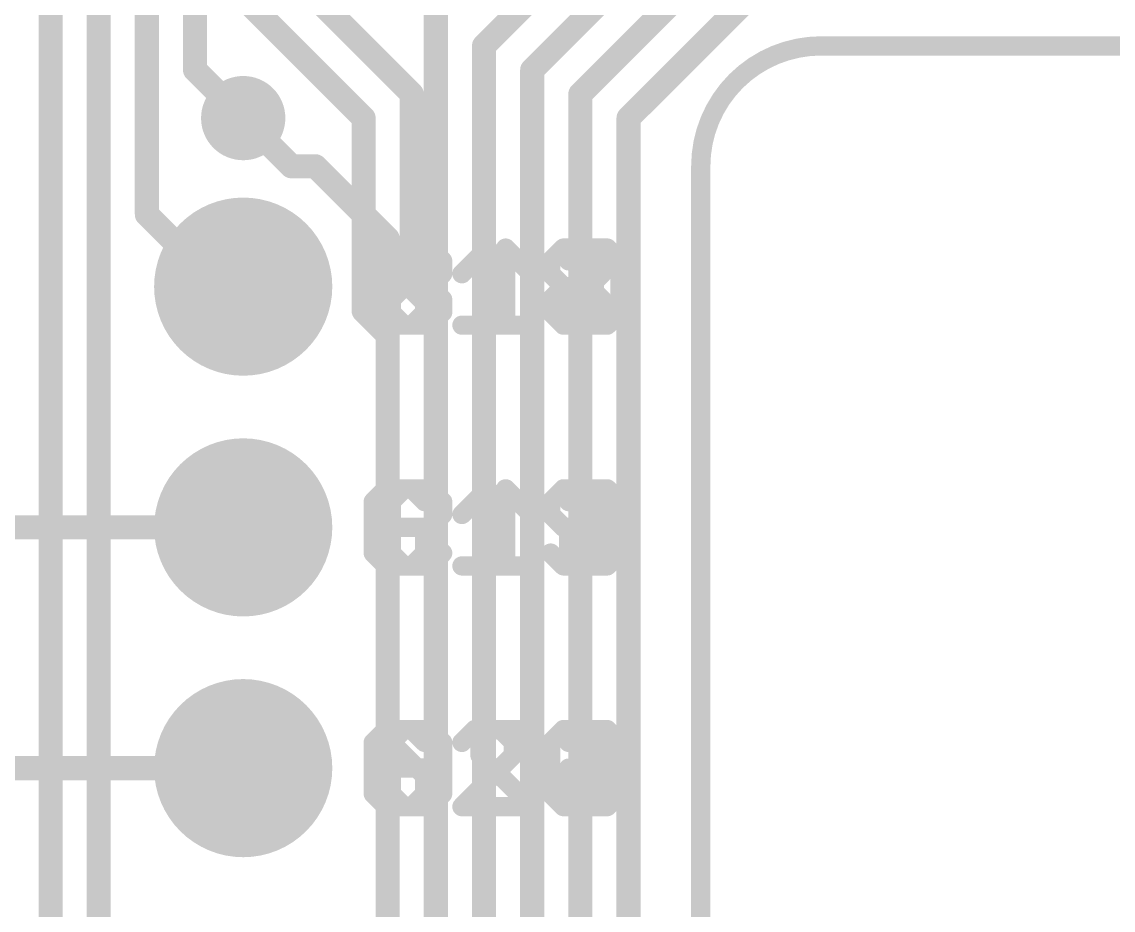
# Model space of a CAD drawing. Extents: x -1 to 106, y -18 to 72.
# Drawn here: x 42.12 to 53.63, y 35.59 to 44.96 of the extents above; entities that cross this region are included whole.
import ezdxf

# ---------------------------------------------------------------- set-up
doc = ezdxf.new("R2010")
doc.units = 0
for name, color, linetype in [('1', 12, 'CONTINUOUS'), ('16', 132, 'CONTINUOUS'), ('17', 110, 'CONTINUOUS'), ('18', 110, 'CONTINUOUS'), ('20', 53, 'CONTINUOUS'), ('21', 41, 'CONTINUOUS'), ('22', 40, 'CONTINUOUS')]:
    doc.layers.add(name, color=color, linetype=linetype)

# ---------------------------------------------------------------- blocks, each defined once
blk = doc.blocks.new('ROUNDP')
at = {"const_width": 0.5}
blk.add_lwpolyline([(0, -0.25, 1), (0, 0.25, 1), (0, -0.25)], format="xyb", dxfattribs=at)
blk = doc.blocks.new('ROUNDV')
at = {"const_width": 0.5}
blk.add_lwpolyline([(0, -0.25, 1), (0, 0.25, 1), (0, -0.25)], format="xyb", dxfattribs=at)

msp = doc.modelspace()

# ---------------------------------------------------------------- linework, layer by layer
at = {"layer": '1'}
for points, const_width in [([(46.482, 27.178), (46.482, 45.212)], 0.254), ([(81.28, 44.704), (50.546, 44.704)], 0.2032), ([(44.958, 43.434), (44.45, 43.942)], 0.254), ([(45.212, 43.434), (44.958, 43.434)], 0.254), ([(45.974, 42.672), (45.212, 43.434)], 0.254), ([(49.276, 43.434), (49.276, 1.27)], 0.2032), ([(45.974, 32.258), (45.974, 42.672)], 0.254), ([(44.45, 39.624), (39.37, 39.624)], 0.254), ([(44.45, 37.084), (41.656, 37.084)], 0.254)]:
    msp.add_lwpolyline(points, dxfattribs=dict(at, const_width=const_width))
for points, const_width in [([(50.546, 44.704, 0.4142), (49.276, 43.434)], 0.2032), ([(50.546, 44.7548, 1), (50.546, 44.6532)], 0.1016), ([(50.546, 44.6532, 1), (50.546, 44.7548)], 0.1016), ([(44.4949, 43.9869, 1), (44.4051, 43.8971)], 0.127), ([(44.958, 43.4975, 1), (44.958, 43.3705)], 0.127), ([(44.9131, 43.3891, 1), (45.0029, 43.4789)], 0.127), ([(45.2569, 43.4789, 1), (45.1671, 43.3891)], 0.127), ([(45.212, 43.3705, 1), (45.212, 43.4975)], 0.127), ([(49.3268, 43.434, 1), (49.2252, 43.434)], 0.1016), ([(49.2252, 43.434, 1), (49.3268, 43.434)], 0.1016), ([(46.0375, 42.672, 1), (45.9105, 42.672)], 0.127), ([(45.9291, 42.6271, 1), (46.0189, 42.7169)], 0.127), ([(44.45, 39.5605, 1), (44.45, 39.6875)], 0.127), ([(44.45, 37.0205, 1), (44.45, 37.1475)], 0.127)]:
    msp.add_lwpolyline(points, format="xyb", dxfattribs=dict(at, const_width=const_width))
at = {"layer": '16'}
for points, const_width in [([(46.99, 44.704), (51.562, 49.276)], 0.254), ([(42.926, 9.906), (42.926, 49.022)], 0.254), ([(43.434, 42.926), (43.434, 48.26)], 0.254), ([(42.418, 20.066), (42.418, 48.006)], 0.254), ([(43.942, 44.45), (43.942, 48.006)], 0.254), ([(47.498, 44.45), (49.276, 46.228)], 0.254), ([(49.53, 45.72), (48.006, 44.196)], 0.254), ([(46.228, 44.196), (44.958, 45.466)], 0.254), ([(45.72, 43.942), (44.45, 45.212)], 0.254), ([(48.514, 43.942), (49.784, 45.212)], 0.254), ([(46.99, 20.066), (46.99, 44.704)], 0.254), ([(50.546, 44.704), (81.28, 44.704)], 0.2032), ([(44.45, 43.942), (43.942, 44.45)], 0.254), ([(47.498, 17.526), (47.498, 44.45)], 0.254), ([(46.228, 42.164), (46.228, 44.196)], 0.254), ([(48.006, 14.986), (48.006, 44.196)], 0.254), ([(45.72, 41.91), (45.72, 43.942)], 0.254), ([(48.514, 9.398), (48.514, 43.942)], 0.254), ([(49.276, 1.27), (49.276, 43.434)], 0.2032), ([(44.196, 42.164), (43.434, 42.926)], 0.254), ([(44.45, 42.164), (44.196, 42.164)], 0.254), ([(46.482, 41.91), (46.228, 42.164)], 0.254), ([(45.974, 41.656), (45.72, 41.91)], 0.254), ([(46.482, 26.162), (46.482, 41.91)], 0.254), ([(45.974, 30.226), (45.974, 41.656)], 0.254)]:
    msp.add_lwpolyline(points, dxfattribs=dict(at, const_width=const_width))
for points, const_width in [([(47.0535, 44.704, 1), (46.9265, 44.704)], 0.127), ([(46.9451, 44.7489, 1), (47.0349, 44.6591)], 0.127), ([(50.546, 44.704, 0.4142), (49.276, 43.434)], 0.2032), ([(50.546, 44.7548, 1), (50.546, 44.6532)], 0.1016), ([(50.546, 44.6532, 1), (50.546, 44.7548)], 0.1016), ([(43.9869, 44.4949, 1), (43.8971, 44.4051)], 0.127), ([(47.5615, 44.45, 1), (47.4345, 44.45)], 0.127), ([(47.4531, 44.4949, 1), (47.5429, 44.4051)], 0.127), ([(43.8785, 44.45, 1), (44.0055, 44.45)], 0.127), ([(46.2915, 44.196, 1), (46.1645, 44.196)], 0.127), ([(48.0695, 44.196, 1), (47.9425, 44.196)], 0.127), ([(46.1831, 44.1511, 1), (46.2729, 44.2409)], 0.127), ([(47.9611, 44.2409, 1), (48.0509, 44.1511)], 0.127), ([(44.4051, 43.8971, 1), (44.4949, 43.9869)], 0.127), ([(45.7835, 43.942, 1), (45.6565, 43.942)], 0.127), ([(45.6751, 43.8971, 1), (45.7649, 43.9869)], 0.127), ([(48.5775, 43.942, 1), (48.4505, 43.942)], 0.127), ([(48.4691, 43.9869, 1), (48.5589, 43.8971)], 0.127), ([(49.3268, 43.434, 1), (49.2252, 43.434)], 0.1016), ([(49.2252, 43.434, 1), (49.3268, 43.434)], 0.1016), ([(43.4789, 42.9709, 1), (43.3891, 42.8811)], 0.127), ([(43.3705, 42.926, 1), (43.4975, 42.926)], 0.127), ([(44.196, 42.2275, 1), (44.196, 42.1005)], 0.127), ([(44.1511, 42.1191, 1), (44.2409, 42.2089)], 0.127), ([(44.45, 42.1005, 1), (44.45, 42.2275)], 0.127), ([(46.2729, 42.2089, 1), (46.1831, 42.1191)], 0.127), ([(46.1645, 42.164, 1), (46.2915, 42.164)], 0.127), ([(45.7649, 41.9549, 1), (45.6751, 41.8651)], 0.127), ([(46.5455, 41.91, 1), (46.4185, 41.91)], 0.127), ([(46.4371, 41.8651, 1), (46.5269, 41.9549)], 0.127), ([(45.6565, 41.91, 1), (45.7835, 41.91)], 0.127), ([(46.0375, 41.656, 1), (45.9105, 41.656)], 0.127), ([(45.9291, 41.6111, 1), (46.0189, 41.7009)], 0.127)]:
    msp.add_lwpolyline(points, format="xyb", dxfattribs=dict(at, const_width=const_width))
at = {"layer": '20'}
for points, const_width in [([(50.546, 44.704, 0.4142), (49.276, 43.434)], 0.2032), ([(50.546, 44.7548, 1), (50.546, 44.6532)], 0.1016), ([(50.546, 44.6532, 1), (50.546, 44.7548)], 0.1016), ([(49.3268, 43.434, 1), (49.2252, 43.434)], 0.1016), ([(49.2252, 43.434, 1), (49.3268, 43.434)], 0.1016)]:
    msp.add_lwpolyline(points, format="xyb", dxfattribs=dict(at, const_width=const_width))
at = {"layer": '20', "const_width": 0.2032}
for points in [[(81.1132, 44.704), (50.546, 44.704)], [(49.276, 1.27), (49.276, 43.434)]]:
    msp.add_lwpolyline(points, dxfattribs=at)
at = {"layer": '21', "const_width": 0.2032}
for points in [[(45.9572, 42.5711), (45.8216, 42.4355)], [(46.2283, 42.5711), (45.9572, 42.5711)], [(46.3639, 42.4355), (46.2283, 42.5711)], [(46.7571, 42.2999), (47.0283, 42.5711)], [(47.0283, 42.5711), (47.0283, 41.7576)], [(47.6926, 42.4355), (47.8282, 42.5711)], [(47.8282, 42.5711), (48.0994, 42.5711)], [(48.0994, 42.5711), (48.235, 42.4355)], [(45.8216, 42.4355), (45.8216, 41.8932)], [(47.6926, 42.2999), (47.6926, 42.4355)], [(48.235, 42.4355), (48.235, 42.2999)], [(47.8282, 42.1643), (47.6926, 42.2999)], [(48.235, 42.2999), (48.0994, 42.1643)], [(46.3639, 42.1643), (46.0928, 42.1643)], [(46.3639, 41.8932), (46.3639, 42.1643)], [(47.6926, 42.0288), (47.8282, 42.1643)], [(47.8282, 42.1643), (48.0994, 42.1643)], [(48.0994, 42.1643), (48.235, 42.0288)], [(47.6926, 41.8932), (47.6926, 42.0288)], [(48.235, 42.0288), (48.235, 41.8932)], [(45.8216, 41.8932), (45.9572, 41.7576)], [(46.2283, 41.7576), (46.3639, 41.8932)], [(47.8282, 41.7576), (47.6926, 41.8932)], [(48.235, 41.8932), (48.0994, 41.7576)], [(45.9572, 41.7576), (46.2283, 41.7576)], [(46.7571, 41.7576), (47.2994, 41.7576)], [(48.0994, 41.7576), (47.8282, 41.7576)], [(45.9572, 40.0311), (45.8216, 39.8955)], [(46.2283, 40.0311), (45.9572, 40.0311)], [(46.3639, 39.8955), (46.2283, 40.0311)], [(46.7571, 39.7599), (47.0283, 40.0311)], [(47.0283, 40.0311), (47.0283, 39.2176)], [(47.8282, 40.0311), (47.6926, 39.8955)], [(48.0994, 40.0311), (47.8282, 40.0311)], [(48.235, 39.8955), (48.0994, 40.0311)], [(45.8216, 39.8955), (45.8216, 39.3532)], [(47.6926, 39.8955), (47.6926, 39.7599)], [(48.235, 39.3532), (48.235, 39.8955)], [(47.6926, 39.7599), (47.8282, 39.6243)], [(46.3639, 39.6243), (46.0928, 39.6243)], [(46.3639, 39.3532), (46.3639, 39.6243)], [(47.8282, 39.6243), (48.235, 39.6243)], [(45.8216, 39.3532), (45.9572, 39.2176)], [(46.2283, 39.2176), (46.3639, 39.3532)], [(47.6926, 39.3532), (47.8282, 39.2176)], [(48.0994, 39.2176), (48.235, 39.3532)], [(45.9572, 39.2176), (46.2283, 39.2176)], [(46.7571, 39.2176), (47.2994, 39.2176)], [(47.8282, 39.2176), (48.0994, 39.2176)], [(45.9572, 37.4911), (45.8216, 37.3555)], [(46.2283, 37.4911), (45.9572, 37.4911)], [(46.3639, 37.3555), (46.2283, 37.4911)], [(46.8927, 37.4911), (46.7571, 37.3555)], [(47.1639, 37.4911), (46.8927, 37.4911)], [(47.2994, 37.3555), (47.1639, 37.4911)], [(47.6926, 37.3555), (47.8282, 37.4911)], [(47.8282, 37.4911), (48.0994, 37.4911)], [(48.0994, 37.4911), (48.235, 37.3555)], [(45.8216, 37.3555), (45.8216, 36.8132)], [(47.2994, 37.2199), (47.2994, 37.3555)], [(47.6926, 36.8132), (47.6926, 37.3555)], [(47.6926, 36.8132), (48.235, 37.3555)], [(48.235, 37.3555), (48.235, 36.8132)], [(46.7571, 36.6776), (47.2994, 37.2199)], [(46.3639, 37.0843), (46.0928, 37.0843)], [(46.3639, 36.8132), (46.3639, 37.0843)], [(45.8216, 36.8132), (45.9572, 36.6776)], [(46.2283, 36.6776), (46.3639, 36.8132)], [(47.8282, 36.6776), (47.6926, 36.8132)], [(48.235, 36.8132), (48.0994, 36.6776)], [(45.9572, 36.6776), (46.2283, 36.6776)], [(47.2994, 36.6776), (46.7571, 36.6776)], [(48.0994, 36.6776), (47.8282, 36.6776)]]:
    msp.add_lwpolyline(points, dxfattribs=at)
at = {"layer": '21', "const_width": 0.1016}
for points in [[(45.9572, 42.6219, 1), (45.9572, 42.5203)], [(45.9931, 42.5352, 1), (45.9213, 42.607)], [(46.2643, 42.607, 1), (46.1924, 42.5352)], [(46.2283, 42.5203, 1), (46.2283, 42.6219)], [(47.0791, 42.5711, 1), (46.9775, 42.5711)], [(47.0642, 42.5352, 1), (46.9924, 42.607)], [(47.8282, 42.6219, 1), (47.8282, 42.5203)], [(47.8641, 42.5352, 1), (47.7923, 42.607)], [(48.1353, 42.607, 1), (48.0635, 42.5352)], [(48.0994, 42.5203, 1), (48.0994, 42.6219)], [(45.8724, 42.4355, 1), (45.7708, 42.4355)], [(45.7857, 42.4714, 1), (45.8575, 42.3996)], [(46.328, 42.3996, 1), (46.3998, 42.4714)], [(47.7434, 42.4355, 1), (47.6418, 42.4355)], [(47.6567, 42.4714, 1), (47.7286, 42.3996)], [(48.2858, 42.4355, 1), (48.1842, 42.4355)], [(48.199, 42.3996, 1), (48.2709, 42.4714)], [(46.7212, 42.3358, 1), (46.793, 42.264)], [(47.7286, 42.3358, 1), (47.6567, 42.264)], [(48.2709, 42.264, 1), (48.199, 42.3358)], [(46.0928, 42.2151, 1), (46.0928, 42.1135)], [(46.4147, 42.1643, 1), (46.3131, 42.1643)], [(46.3639, 42.1135, 1), (46.3639, 42.2151)], [(47.6418, 42.2999, 1), (47.7434, 42.2999)], [(47.8282, 42.2151, 1), (47.8282, 42.1135)], [(47.8641, 42.1284, 1), (47.7923, 42.2003)], [(47.7923, 42.1284, 1), (47.8641, 42.2003)], [(48.1353, 42.2003, 1), (48.0635, 42.1284)], [(48.0635, 42.2003, 1), (48.1353, 42.1284)], [(48.0994, 42.1135, 1), (48.0994, 42.2151)], [(48.1842, 42.2999, 1), (48.2858, 42.2999)], [(47.7434, 42.0288, 1), (47.6418, 42.0288)], [(48.2858, 42.0288, 1), (48.1842, 42.0288)], [(47.6567, 42.0647, 1), (47.7286, 41.9928)], [(48.199, 41.9928, 1), (48.2709, 42.0647)], [(45.8575, 41.9291, 1), (45.7857, 41.8573)], [(45.7708, 41.8932, 1), (45.8724, 41.8932)], [(46.3131, 41.8932, 1), (46.4147, 41.8932)], [(46.3998, 41.8573, 1), (46.328, 41.9291)], [(47.7286, 41.9291, 1), (47.6567, 41.8573)], [(47.6418, 41.8932, 1), (47.7434, 41.8932)], [(48.1842, 41.8932, 1), (48.2858, 41.8932)], [(48.2709, 41.8573, 1), (48.199, 41.9291)], [(45.9572, 41.8084, 1), (45.9572, 41.7068)], [(45.9213, 41.7217, 1), (45.9931, 41.7935)], [(46.1924, 41.7935, 1), (46.2643, 41.7217)], [(46.2283, 41.7068, 1), (46.2283, 41.8084)], [(46.7571, 41.8084, 1), (46.7571, 41.7068)], [(46.9775, 41.7576, 1), (47.0791, 41.7576)], [(47.2994, 41.7068, 1), (47.2994, 41.8084)], [(47.8282, 41.8084, 1), (47.8282, 41.7068)], [(47.7923, 41.7217, 1), (47.8641, 41.7935)], [(48.0635, 41.7935, 1), (48.1353, 41.7217)], [(48.0994, 41.7068, 1), (48.0994, 41.8084)], [(45.9572, 40.0819, 1), (45.9572, 39.9803)], [(45.9931, 39.9952, 1), (45.9213, 40.067)], [(46.2643, 40.067, 1), (46.1924, 39.9952)], [(46.2283, 39.9803, 1), (46.2283, 40.0819)], [(47.0791, 40.0311, 1), (46.9775, 40.0311)], [(47.0642, 39.9952, 1), (46.9924, 40.067)], [(47.8282, 40.0819, 1), (47.8282, 39.9803)], [(47.8641, 39.9952, 1), (47.7923, 40.067)], [(48.1353, 40.067, 1), (48.0635, 39.9952)], [(48.0994, 39.9803, 1), (48.0994, 40.0819)], [(45.8724, 39.8955, 1), (45.7708, 39.8955)], [(45.7857, 39.9314, 1), (45.8575, 39.8596)], [(46.328, 39.8596, 1), (46.3998, 39.9314)], [(47.7434, 39.8955, 1), (47.6418, 39.8955)], [(47.6567, 39.9314, 1), (47.7286, 39.8596)], [(48.2858, 39.8955, 1), (48.1842, 39.8955)], [(48.199, 39.8596, 1), (48.2709, 39.9314)], [(46.7212, 39.7958, 1), (46.793, 39.724)], [(47.7286, 39.7958, 1), (47.6567, 39.724)], [(46.0928, 39.6751, 1), (46.0928, 39.5735)], [(46.4147, 39.6243, 1), (46.3131, 39.6243)], [(46.3639, 39.5735, 1), (46.3639, 39.6751)], [(47.6418, 39.7599, 1), (47.7434, 39.7599)], [(47.8282, 39.6751, 1), (47.8282, 39.5735)], [(48.235, 39.5735, 1), (48.235, 39.6751)], [(47.7923, 39.5884, 1), (47.8641, 39.6603)], [(45.8575, 39.3891, 1), (45.7857, 39.3173)], [(45.7708, 39.3532, 1), (45.8724, 39.3532)], [(46.3131, 39.3532, 1), (46.4147, 39.3532)], [(46.3998, 39.3173, 1), (46.328, 39.3891)], [(47.7286, 39.3891, 1), (47.6567, 39.3173)], [(48.1842, 39.3532, 1), (48.2858, 39.3532)], [(48.2709, 39.3173, 1), (48.199, 39.3891)], [(45.9572, 39.2684, 1), (45.9572, 39.1668)], [(45.9213, 39.1817, 1), (45.9931, 39.2535)], [(46.1924, 39.2535, 1), (46.2643, 39.1817)], [(46.2283, 39.1668, 1), (46.2283, 39.2684)], [(46.7571, 39.2684, 1), (46.7571, 39.1668)], [(46.9775, 39.2176, 1), (47.0791, 39.2176)], [(47.2994, 39.1668, 1), (47.2994, 39.2684)], [(47.8282, 39.2684, 1), (47.8282, 39.1668)], [(47.7923, 39.1817, 1), (47.8641, 39.2535)], [(48.0635, 39.2535, 1), (48.1353, 39.1817)], [(48.0994, 39.1668, 1), (48.0994, 39.2684)], [(45.9572, 37.5419, 1), (45.9572, 37.4403)], [(45.9931, 37.4552, 1), (45.9213, 37.527)], [(46.2643, 37.527, 1), (46.1924, 37.4552)], [(46.2283, 37.4403, 1), (46.2283, 37.5419)], [(46.8927, 37.5419, 1), (46.8927, 37.4403)], [(46.9286, 37.4552, 1), (46.8568, 37.527)], [(47.1998, 37.527, 1), (47.1279, 37.4552)], [(47.1639, 37.4403, 1), (47.1639, 37.5419)], [(47.8282, 37.5419, 1), (47.8282, 37.4403)], [(47.8641, 37.4552, 1), (47.7923, 37.527)], [(48.1353, 37.527, 1), (48.0635, 37.4552)], [(48.0994, 37.4403, 1), (48.0994, 37.5419)], [(45.8724, 37.3555, 1), (45.7708, 37.3555)], [(45.7857, 37.3914, 1), (45.8575, 37.3196)], [(46.328, 37.3196, 1), (46.3998, 37.3914)], [(46.7212, 37.3914, 1), (46.793, 37.3196)], [(47.3502, 37.3555, 1), (47.2486, 37.3555)], [(47.2635, 37.3196, 1), (47.3354, 37.3914)], [(47.7434, 37.3555, 1), (47.6418, 37.3555)], [(47.6567, 37.3914, 1), (47.7286, 37.3196)], [(48.2858, 37.3555, 1), (48.1842, 37.3555)], [(48.2709, 37.3196, 1), (48.199, 37.3914)], [(48.199, 37.3196, 1), (48.2709, 37.3914)], [(47.3354, 37.184, 1), (47.2635, 37.2558)], [(46.0928, 37.1351, 1), (46.0928, 37.0335)], [(46.4147, 37.0843, 1), (46.3131, 37.0843)], [(46.3639, 37.0335, 1), (46.3639, 37.1351)], [(47.2486, 37.2199, 1), (47.3502, 37.2199)], [(45.8575, 36.8491, 1), (45.7857, 36.7773)], [(45.7708, 36.8132, 1), (45.8724, 36.8132)], [(46.3131, 36.8132, 1), (46.4147, 36.8132)], [(46.3998, 36.7773, 1), (46.328, 36.8491)], [(47.7286, 36.8491, 1), (47.6567, 36.7773)], [(47.6567, 36.8491, 1), (47.7286, 36.7773)], [(47.6418, 36.8132, 1), (47.7434, 36.8132)], [(48.1842, 36.8132, 1), (48.2858, 36.8132)], [(48.2709, 36.7773, 1), (48.199, 36.8491)], [(45.9572, 36.7284, 1), (45.9572, 36.6268)], [(45.9213, 36.6417, 1), (45.9931, 36.7135)], [(46.1924, 36.7135, 1), (46.2643, 36.6417)], [(46.2283, 36.6268, 1), (46.2283, 36.7284)], [(46.7571, 36.7284, 1), (46.7571, 36.6268)], [(46.7212, 36.7135, 1), (46.793, 36.6417)], [(47.2994, 36.6268, 1), (47.2994, 36.7284)], [(47.8282, 36.7284, 1), (47.8282, 36.6268)], [(47.7923, 36.6417, 1), (47.8641, 36.7135)], [(48.0635, 36.7135, 1), (48.1353, 36.6417)], [(48.0994, 36.6268, 1), (48.0994, 36.7284)]]:
    msp.add_lwpolyline(points, format="xyb", dxfattribs=at)
at = {"layer": '22', "const_width": 0.2032}
for points in [[(46.1472, 42.5711), (46.0116, 42.4355)], [(46.4183, 42.5711), (46.1472, 42.5711)], [(46.5539, 42.4355), (46.4183, 42.5711)], [(47.4894, 42.2999), (47.2183, 42.5711)], [(47.2183, 42.5711), (47.2183, 41.7576)], [(47.8826, 42.4355), (48.0182, 42.5711)], [(48.0182, 42.5711), (48.2894, 42.5711)], [(48.2894, 42.5711), (48.425, 42.4355)], [(46.0116, 42.4355), (46.0116, 42.2999)], [(46.5539, 42.2999), (46.5539, 42.4355)], [(48.425, 42.4355), (48.425, 41.8932)], [(46.0116, 42.2999), (46.1472, 42.1643)], [(46.4183, 42.1643), (46.5539, 42.2999)], [(46.1472, 42.1643), (46.0116, 42.0288)], [(46.4183, 42.1643), (46.1472, 42.1643)], [(46.5539, 42.0288), (46.4183, 42.1643)], [(47.8826, 41.8932), (47.8826, 42.1643)], [(47.8826, 42.1643), (48.1538, 42.1643)], [(46.0116, 42.0288), (46.0116, 41.8932)], [(46.5539, 41.8932), (46.5539, 42.0288)], [(46.0116, 41.8932), (46.1472, 41.7576)], [(46.4183, 41.7576), (46.5539, 41.8932)], [(48.0182, 41.7576), (47.8826, 41.8932)], [(48.425, 41.8932), (48.2894, 41.7576)], [(46.1472, 41.7576), (46.4183, 41.7576)], [(47.4894, 41.7576), (46.9471, 41.7576)], [(48.2894, 41.7576), (48.0182, 41.7576)], [(46.0116, 39.8955), (46.1472, 40.0311)], [(46.1472, 40.0311), (46.4183, 40.0311)], [(46.4183, 40.0311), (46.5539, 39.8955)], [(47.4894, 39.7599), (47.2183, 40.0311)], [(47.2183, 40.0311), (47.2183, 39.2176)], [(47.8826, 39.8955), (48.0182, 40.0311)], [(48.0182, 40.0311), (48.2894, 40.0311)], [(48.2894, 40.0311), (48.425, 39.8955)], [(46.0116, 39.3532), (46.0116, 39.8955)], [(46.5539, 39.8955), (46.5539, 39.7599)], [(48.425, 39.8955), (48.425, 39.3532)], [(46.5539, 39.7599), (46.4183, 39.6243)], [(46.4183, 39.6243), (46.0116, 39.6243)], [(47.8826, 39.3532), (47.8826, 39.6243)], [(47.8826, 39.6243), (48.1538, 39.6243)], [(46.1472, 39.2176), (46.0116, 39.3532)], [(46.5539, 39.3532), (46.4183, 39.2176)], [(48.0182, 39.2176), (47.8826, 39.3532)], [(48.425, 39.3532), (48.2894, 39.2176)], [(46.4183, 39.2176), (46.1472, 39.2176)], [(47.4894, 39.2176), (46.9471, 39.2176)], [(48.2894, 39.2176), (48.0182, 39.2176)], [(46.1472, 37.4911), (46.0116, 37.3555)], [(46.4183, 37.4911), (46.1472, 37.4911)], [(46.5539, 37.3555), (46.4183, 37.4911)], [(46.9471, 37.3555), (47.0827, 37.4911)], [(47.0827, 37.4911), (47.3539, 37.4911)], [(47.3539, 37.4911), (47.4894, 37.3555)], [(47.8826, 37.3555), (48.0182, 37.4911)], [(48.0182, 37.4911), (48.2894, 37.4911)], [(48.2894, 37.4911), (48.425, 37.3555)], [(46.0116, 37.3555), (46.0116, 36.8132)], [(46.5539, 36.8132), (46.0116, 37.3555)], [(46.5539, 36.8132), (46.5539, 37.3555)], [(46.9471, 37.2199), (46.9471, 37.3555)], [(48.425, 37.3555), (48.425, 36.8132)], [(47.4894, 36.6776), (46.9471, 37.2199)], [(47.8826, 36.8132), (47.8826, 37.0843)], [(47.8826, 37.0843), (48.1538, 37.0843)], [(46.0116, 36.8132), (46.1472, 36.6776)], [(46.4183, 36.6776), (46.5539, 36.8132)], [(48.0182, 36.6776), (47.8826, 36.8132)], [(48.425, 36.8132), (48.2894, 36.6776)], [(46.1472, 36.6776), (46.4183, 36.6776)], [(46.9471, 36.6776), (47.4894, 36.6776)], [(48.2894, 36.6776), (48.0182, 36.6776)]]:
    msp.add_lwpolyline(points, dxfattribs=at)
at = {"layer": '22', "const_width": 0.1016}
for points in [[(46.1472, 42.6219, 1), (46.1472, 42.5203)], [(46.1831, 42.5352, 1), (46.1113, 42.607)], [(46.4543, 42.607, 1), (46.3824, 42.5352)], [(46.4183, 42.5203, 1), (46.4183, 42.6219)], [(47.2542, 42.607, 1), (47.1824, 42.5352)], [(47.2691, 42.5711, 1), (47.1675, 42.5711)], [(48.0182, 42.6219, 1), (48.0182, 42.5203)], [(48.0541, 42.5352, 1), (47.9823, 42.607)], [(48.3253, 42.607, 1), (48.2535, 42.5352)], [(48.2894, 42.5203, 1), (48.2894, 42.6219)], [(46.0624, 42.4355, 1), (45.9608, 42.4355)], [(45.9757, 42.4714, 1), (46.0475, 42.3996)], [(46.6047, 42.4355, 1), (46.5031, 42.4355)], [(46.518, 42.3996, 1), (46.5898, 42.4714)], [(47.8467, 42.4714, 1), (47.9185, 42.3996)], [(48.4758, 42.4355, 1), (48.3742, 42.4355)], [(48.389, 42.3996, 1), (48.4609, 42.4714)], [(46.0475, 42.3358, 1), (45.9757, 42.264)], [(46.5898, 42.264, 1), (46.518, 42.3358)], [(47.4535, 42.264, 1), (47.5254, 42.3358)], [(45.9608, 42.2999, 1), (46.0624, 42.2999)], [(46.1472, 42.2151, 1), (46.1472, 42.1135)], [(46.1831, 42.1284, 1), (46.1113, 42.2003)], [(46.1113, 42.1284, 1), (46.1831, 42.2003)], [(46.4543, 42.2003, 1), (46.3824, 42.1284)], [(46.3824, 42.2003, 1), (46.4543, 42.1284)], [(46.4183, 42.1135, 1), (46.4183, 42.2151)], [(46.5031, 42.2999, 1), (46.6047, 42.2999)], [(47.9334, 42.1643, 1), (47.8318, 42.1643)], [(47.8826, 42.2151, 1), (47.8826, 42.1135)], [(48.1538, 42.1135, 1), (48.1538, 42.2151)], [(46.0624, 42.0288, 1), (45.9608, 42.0288)], [(46.6047, 42.0288, 1), (46.5031, 42.0288)], [(45.9757, 42.0647, 1), (46.0475, 41.9928)], [(46.518, 41.9928, 1), (46.5898, 42.0647)], [(46.0475, 41.9291, 1), (45.9757, 41.8573)], [(45.9608, 41.8932, 1), (46.0624, 41.8932)], [(46.5031, 41.8932, 1), (46.6047, 41.8932)], [(46.5898, 41.8573, 1), (46.518, 41.9291)], [(47.9185, 41.9291, 1), (47.8467, 41.8573)], [(47.8318, 41.8932, 1), (47.9334, 41.8932)], [(48.3742, 41.8932, 1), (48.4758, 41.8932)], [(48.4609, 41.8573, 1), (48.389, 41.9291)], [(46.1472, 41.8084, 1), (46.1472, 41.7068)], [(46.1113, 41.7217, 1), (46.1831, 41.7935)], [(46.3824, 41.7935, 1), (46.4543, 41.7217)], [(46.4183, 41.7068, 1), (46.4183, 41.8084)], [(46.9471, 41.8084, 1), (46.9471, 41.7068)], [(47.1675, 41.7576, 1), (47.2691, 41.7576)], [(47.4894, 41.7068, 1), (47.4894, 41.8084)], [(48.0182, 41.8084, 1), (48.0182, 41.7068)], [(47.9823, 41.7217, 1), (48.0541, 41.7935)], [(48.2535, 41.7935, 1), (48.3253, 41.7217)], [(48.2894, 41.7068, 1), (48.2894, 41.8084)], [(46.1472, 40.0819, 1), (46.1472, 39.9803)], [(46.1831, 39.9952, 1), (46.1113, 40.067)], [(46.4543, 40.067, 1), (46.3824, 39.9952)], [(46.4183, 39.9803, 1), (46.4183, 40.0819)], [(47.2542, 40.067, 1), (47.1824, 39.9952)], [(47.2691, 40.0311, 1), (47.1675, 40.0311)], [(48.0182, 40.0819, 1), (48.0182, 39.9803)], [(48.0541, 39.9952, 1), (47.9823, 40.067)], [(48.3253, 40.067, 1), (48.2535, 39.9952)], [(48.2894, 39.9803, 1), (48.2894, 40.0819)], [(46.0624, 39.8955, 1), (45.9608, 39.8955)], [(45.9757, 39.9314, 1), (46.0475, 39.8596)], [(46.6047, 39.8955, 1), (46.5031, 39.8955)], [(46.518, 39.8596, 1), (46.5898, 39.9314)], [(47.8467, 39.9314, 1), (47.9185, 39.8596)], [(48.4758, 39.8955, 1), (48.3742, 39.8955)], [(48.389, 39.8596, 1), (48.4609, 39.9314)], [(46.5898, 39.724, 1), (46.518, 39.7958)], [(47.4535, 39.724, 1), (47.5254, 39.7958)], [(46.0116, 39.6751, 1), (46.0116, 39.5735)], [(46.4183, 39.5735, 1), (46.4183, 39.6751)], [(46.5031, 39.7599, 1), (46.6047, 39.7599)], [(47.9334, 39.6243, 1), (47.8318, 39.6243)], [(47.8826, 39.6751, 1), (47.8826, 39.5735)], [(48.1538, 39.5735, 1), (48.1538, 39.6751)], [(46.3824, 39.6603, 1), (46.4543, 39.5884)], [(46.0475, 39.3891, 1), (45.9757, 39.3173)], [(45.9608, 39.3532, 1), (46.0624, 39.3532)], [(46.5898, 39.3173, 1), (46.518, 39.3891)], [(47.9185, 39.3891, 1), (47.8467, 39.3173)], [(47.8318, 39.3532, 1), (47.9334, 39.3532)], [(48.3742, 39.3532, 1), (48.4758, 39.3532)], [(48.4609, 39.3173, 1), (48.389, 39.3891)], [(46.1472, 39.2684, 1), (46.1472, 39.1668)], [(46.1113, 39.1817, 1), (46.1831, 39.2535)], [(46.3824, 39.2535, 1), (46.4543, 39.1817)], [(46.4183, 39.1668, 1), (46.4183, 39.2684)], [(46.9471, 39.2684, 1), (46.9471, 39.1668)], [(47.1675, 39.2176, 1), (47.2691, 39.2176)], [(47.4894, 39.1668, 1), (47.4894, 39.2684)], [(48.0182, 39.2684, 1), (48.0182, 39.1668)], [(47.9823, 39.1817, 1), (48.0541, 39.2535)], [(48.2535, 39.2535, 1), (48.3253, 39.1817)], [(48.2894, 39.1668, 1), (48.2894, 39.2684)], [(46.1472, 37.5419, 1), (46.1472, 37.4403)], [(46.1831, 37.4552, 1), (46.1113, 37.527)], [(46.4543, 37.527, 1), (46.3824, 37.4552)], [(46.4183, 37.4403, 1), (46.4183, 37.5419)], [(47.0827, 37.5419, 1), (47.0827, 37.4403)], [(47.1186, 37.4552, 1), (47.0468, 37.527)], [(47.3898, 37.527, 1), (47.3179, 37.4552)], [(47.3539, 37.4403, 1), (47.3539, 37.5419)], [(48.0182, 37.5419, 1), (48.0182, 37.4403)], [(48.0541, 37.4552, 1), (47.9823, 37.527)], [(48.3253, 37.527, 1), (48.2535, 37.4552)], [(48.2894, 37.4403, 1), (48.2894, 37.5419)], [(46.0624, 37.3555, 1), (45.9608, 37.3555)], [(46.0475, 37.3914, 1), (45.9757, 37.3196)], [(45.9757, 37.3914, 1), (46.0475, 37.3196)], [(46.6047, 37.3555, 1), (46.5031, 37.3555)], [(46.518, 37.3196, 1), (46.5898, 37.3914)], [(46.9979, 37.3555, 1), (46.8963, 37.3555)], [(46.9112, 37.3914, 1), (46.983, 37.3196)], [(47.4535, 37.3196, 1), (47.5254, 37.3914)], [(47.8467, 37.3914, 1), (47.9185, 37.3196)], [(48.4758, 37.3555, 1), (48.3742, 37.3555)], [(48.389, 37.3196, 1), (48.4609, 37.3914)], [(46.983, 37.2558, 1), (46.9112, 37.184)], [(46.8963, 37.2199, 1), (46.9979, 37.2199)], [(47.9334, 37.0843, 1), (47.8318, 37.0843)], [(47.8826, 37.1351, 1), (47.8826, 37.0335)], [(48.1538, 37.0335, 1), (48.1538, 37.1351)], [(46.0475, 36.8491, 1), (45.9757, 36.7773)], [(45.9608, 36.8132, 1), (46.0624, 36.8132)], [(46.5031, 36.8132, 1), (46.6047, 36.8132)], [(46.5898, 36.7773, 1), (46.518, 36.8491)], [(46.518, 36.7773, 1), (46.5898, 36.8491)], [(47.9185, 36.8491, 1), (47.8467, 36.7773)], [(47.8318, 36.8132, 1), (47.9334, 36.8132)], [(48.3742, 36.8132, 1), (48.4758, 36.8132)], [(48.4609, 36.7773, 1), (48.389, 36.8491)], [(46.1472, 36.7284, 1), (46.1472, 36.6268)], [(46.1113, 36.6417, 1), (46.1831, 36.7135)], [(46.3824, 36.7135, 1), (46.4543, 36.6417)], [(46.4183, 36.6268, 1), (46.4183, 36.7284)], [(46.9471, 36.7284, 1), (46.9471, 36.6268)], [(47.4535, 36.6417, 1), (47.5254, 36.7135)], [(47.4894, 36.6268, 1), (47.4894, 36.7284)], [(48.0182, 36.7284, 1), (48.0182, 36.6268)], [(47.9823, 36.6417, 1), (48.0541, 36.7135)], [(48.2535, 36.7135, 1), (48.3253, 36.6417)], [(48.2894, 36.6268, 1), (48.2894, 36.7284)]]:
    msp.add_lwpolyline(points, format="xyb", dxfattribs=at)

# ---------------------------------------------------------------- block references
at = {"layer": '17', "xscale": 1.8796, "yscale": 1.8796}
for p in [(44.45, 42.164), (44.45, 42.164), (44.45, 39.624), (44.45, 39.624), (44.45, 37.084), (44.45, 37.084)]:
    msp.add_blockref('ROUNDP', p, dxfattribs=at)
at = {"layer": '18', "xscale": 0.889, "yscale": 0.889}
msp.add_blockref('ROUNDV', (44.45, 43.942), dxfattribs=at)
msp.add_blockref('ROUNDV', (44.45, 43.942), dxfattribs=at)

doc.saveas('drawing.dxf')
